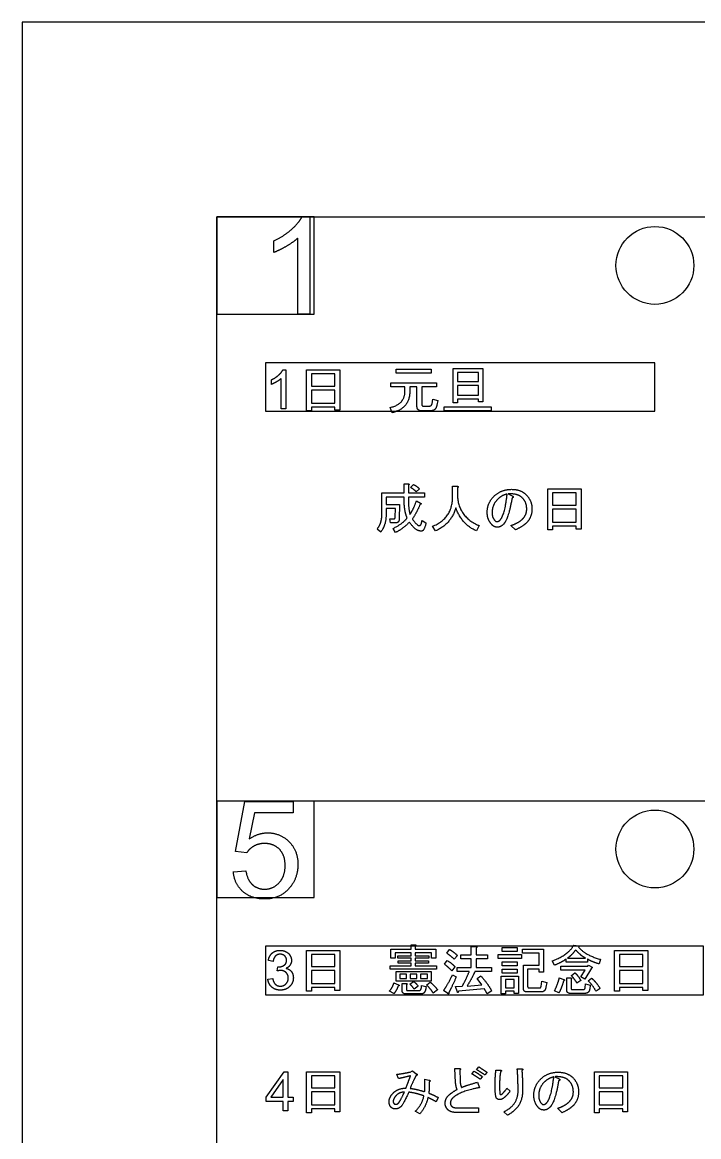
# Model space of a CAD drawing. Header units: millimetres. Extents: x -150 to 160, y -25 to 200.
# Drawn here: x -150 to -80.5, y 85.4 to 200 of the extents above; entities that cross this region are included whole.
import ezdxf

# ---------------------------------------------------------------- set-up
doc = ezdxf.new("R2010")
doc.units = ezdxf.units.MM
doc.layers.get('0').update_dxf_attribs({"linetype": 'CONTINUOUS'})

msp = doc.modelspace()

# ---------------------------------------------------------------- linework, layer by layer
for p, q in [((-121.25, 180.04), (-120.46, 180.04)), ((-120.46, 180.04), (-120.46, 170)), ((-121.68, 170), (-121.68, 177.82)), ((-124.14, 176.34), (-124.14, 177.53)), ((-120.46, 170), (-121.68, 170)), ((-123.23, 164.25), (-122.92, 164.25)), ((-122.92, 164.25), (-122.92, 160.24)), ((-120.8, 160.04), (-120.8, 164.25)), ((-120.8, 164.25), (-117.37, 164.25)), ((-117.37, 164.25), (-117.37, 160.13)), ((-111.57, 163.92), (-111.57, 164.34)), ((-111.57, 164.34), (-107.99, 164.34)), ((-107.99, 163.92), (-111.57, 163.92)), ((-107.99, 164.34), (-107.99, 163.92)), ((-105.74, 160.89), (-105.74, 164.4)), ((-105.74, 164.4), (-102.68, 164.4)), ((-105.3, 163.99), (-105.3, 163.05)), ((-103.12, 163.99), (-105.3, 163.99)), ((-103.12, 163.05), (-103.12, 163.99)), ((-102.68, 164.4), (-102.68, 160.96)), ((-124.39, 162.77), (-124.39, 163.25)), ((-123.41, 160.24), (-123.41, 163.36)), ((-117.88, 163.84), (-120.3, 163.84)), ((-120.3, 163.84), (-120.3, 162.59)), ((-117.88, 162.59), (-117.88, 163.84)), ((-112.14, 162.53), (-112.14, 162.94)), ((-112.14, 162.94), (-107.44, 162.94)), ((-107.44, 162.94), (-107.44, 162.53)), ((-105.3, 163.05), (-103.12, 163.05)), ((-120.3, 162.59), (-117.88, 162.59)), ((-117.88, 162.18), (-120.3, 162.18)), ((-120.3, 162.18), (-120.3, 160.85)), ((-117.88, 160.85), (-117.88, 162.18)), ((-110.69, 162.53), (-112.14, 162.53)), ((-110.69, 162), (-110.69, 162.53)), ((-109.45, 162.53), (-110.19, 162.53)), ((-110.19, 162.53), (-110.19, 162.03)), ((-109.45, 160.56), (-109.45, 162.53)), ((-107.44, 162.53), (-108.95, 162.53)), ((-108.95, 162.53), (-108.95, 160.72)), ((-103.12, 162.64), (-105.3, 162.64)), ((-105.3, 162.64), (-105.3, 161.65)), ((-105.3, 161.65), (-103.12, 161.65)), ((-103.12, 161.65), (-103.12, 162.64)), ((-120.3, 160.85), (-117.88, 160.85)), ((-117.88, 160.43), (-120.3, 160.43)), ((-120.3, 160.43), (-120.3, 160.04)), ((-117.88, 160.13), (-117.88, 160.43)), ((-108.8, 160.54), (-108.21, 160.54)), ((-107.9, 160.76), (-107.81, 161.26)), ((-107.81, 161.26), (-107.31, 161.11)), ((-107.31, 161.11), (-107.4, 160.65)), ((-106.66, 160.04), (-106.66, 160.45)), ((-106.66, 160.45), (-101.81, 160.45)), ((-105.3, 160.89), (-105.74, 160.89)), ((-103.12, 161.24), (-105.3, 161.24)), ((-105.3, 161.24), (-105.3, 160.89)), ((-103.12, 160.96), (-103.12, 161.24)), ((-102.68, 160.96), (-103.12, 160.96)), ((-101.81, 160.45), (-101.81, 160.04)), ((-122.92, 160.24), (-123.41, 160.24)), ((-120.3, 160.04), (-120.8, 160.04)), ((-117.37, 160.13), (-117.88, 160.13)), ((-111.98, 159.86), (-112.2, 160.39)), ((-108.01, 160.06), (-109.04, 160.06)), ((-101.81, 160.04), (-106.66, 160.04)), ((-110.77, 151.61), (-110.77, 152.55)), ((-110.77, 152.55), (-110.35, 152.55)), ((-110.33, 152.42), (-110.33, 151.61)), ((-110.11, 152.18), (-109.81, 152.48)), ((-113.06, 149.32), (-113.06, 151.61)), ((-113.06, 151.61), (-110.77, 151.61)), ((-110.33, 151.61), (-108.67, 151.61)), ((-109.2, 152.04), (-109.52, 151.72)), ((-108.67, 151.61), (-108.67, 151.19)), ((-105.79, 152.31), (-105.31, 152.31)), ((-105.79, 151.17), (-105.79, 152.31)), ((-105.29, 152.13), (-105.29, 151.24)), ((-100.07, 151.52), (-99.68, 151.32)), ((-96.01, 147.81), (-96.01, 152.02)), ((-96.01, 152.02), (-92.59, 152.02)), ((-93.09, 151.61), (-95.51, 151.61)), ((-95.51, 151.61), (-95.51, 150.36)), ((-93.09, 150.36), (-93.09, 151.61)), ((-92.59, 152.02), (-92.59, 147.9)), ((-110.77, 151.19), (-112.62, 151.19)), ((-112.62, 151.19), (-112.62, 150.43)), ((-112.62, 150.43), (-111.23, 150.43)), ((-111.23, 150.43), (-111.27, 148.94)), ((-110.77, 151), (-110.77, 151.19)), ((-108.67, 151.19), (-110.33, 151.19)), ((-110.33, 151.19), (-110.33, 151)), ((-109.5, 150.8), (-109.09, 150.56)), ((-95.51, 150.36), (-93.09, 150.36)), ((-111.64, 150.01), (-112.62, 150.01)), ((-112.62, 150.01), (-112.62, 149.38)), ((-111.68, 149.12), (-111.64, 150.01)), ((-93.09, 149.95), (-95.51, 149.95)), ((-95.51, 149.95), (-95.51, 148.62)), ((-93.09, 148.62), (-93.09, 149.95)), ((-113.17, 147.59), (-113.54, 147.9)), ((-112.17, 148.53), (-112.23, 148.94)), ((-112.23, 148.94), (-111.86, 148.94)), ((-111.6, 148.53), (-112.17, 148.53)), ((-111.64, 147.55), (-111.9, 147.96)), ((-108.93, 148.77), (-108.52, 148.55)), ((-107.54, 147.7), (-107.86, 148.18)), ((-103.06, 148.25), (-103.32, 147.7)), ((-99.33, 147.81), (-99.79, 148.27)), ((-95.51, 148.62), (-93.09, 148.62)), ((-93.09, 148.2), (-95.51, 148.2)), ((-95.51, 148.2), (-95.51, 147.81)), ((-93.09, 147.9), (-93.09, 148.2)), ((-92.59, 147.9), (-93.09, 147.9)), ((-95.51, 147.81), (-96.01, 147.81)), ((67.76, 119.92), (-130, 119.92)), ((-128.1, 114.76), (-127.13, 119.89)), ((-127.13, 119.89), (-122.16, 119.89)), ((-122.16, 119.89), (-122.16, 118.72)), ((-126.15, 118.72), (-126.68, 116.03)), ((-122.16, 118.72), (-126.15, 118.72)), ((-126.94, 114.61), (-128.1, 114.76)), ((-128.32, 112.65), (-127.03, 112.76)), ((-120.8, 100.37), (-120.8, 104.58)), ((-120.8, 104.58), (-117.37, 104.58)), ((-117.37, 104.58), (-117.37, 100.45)), ((-112.14, 103.77), (-112.14, 104.69)), ((-112.14, 104.69), (-110.06, 104.69)), ((-110.06, 104.34), (-111.7, 104.34)), ((-111.7, 104.34), (-111.7, 103.77)), ((-110.06, 104.69), (-110.06, 105.15)), ((-110.06, 105.15), (-109.65, 105.15)), ((-110.06, 104.03), (-110.06, 104.34)), ((-109.62, 105.02), (-109.62, 104.69)), ((-109.62, 104.69), (-107.51, 104.69)), ((-107.94, 104.34), (-109.62, 104.34)), ((-109.62, 104.34), (-109.62, 104.03)), ((-107.94, 103.77), (-107.94, 104.34)), ((-107.51, 104.69), (-107.51, 103.77)), ((-106.39, 104.3), (-106.09, 104.67)), ((-103.88, 104.12), (-103.88, 104.99)), ((-103.88, 104.99), (-103.4, 104.99)), ((-103.38, 104.82), (-103.38, 104.12)), ((-100.7, 104.45), (-100.7, 104.86)), ((-100.7, 104.86), (-99.15, 104.86)), ((-99.15, 104.45), (-100.7, 104.45)), ((-99.15, 104.86), (-99.15, 104.45)), ((-98.62, 104.3), (-98.62, 104.71)), ((-98.62, 104.71), (-96.46, 104.71)), ((-96.9, 104.3), (-98.62, 104.3)), ((-96.9, 103.07), (-96.9, 104.3)), ((-96.46, 104.71), (-96.46, 102.33)), ((-93.34, 105.12), (-92.82, 105.04)), ((-89.15, 100.37), (-89.15, 104.58)), ((-89.15, 104.58), (-85.72, 104.58)), ((-85.72, 104.58), (-85.72, 100.45)), ((-124.23, 103.45), (-124.72, 103.54)), ((-117.88, 104.16), (-120.3, 104.16)), ((-120.3, 104.16), (-120.3, 102.92)), ((-117.88, 102.92), (-117.88, 104.16)), ((-111.7, 103.77), (-112.14, 103.77)), ((-111.41, 103.77), (-111.41, 104.03)), ((-111.41, 104.03), (-110.06, 104.03)), ((-110.06, 103.77), (-111.41, 103.77)), ((-111.37, 103.25), (-111.37, 103.51)), ((-111.37, 103.51), (-110.06, 103.51)), ((-110.06, 103.25), (-111.37, 103.25)), ((-110.06, 103.51), (-110.06, 103.77)), ((-110.06, 102.99), (-110.06, 103.25)), ((-109.62, 104.03), (-108.23, 104.03)), ((-108.23, 103.77), (-109.62, 103.77)), ((-109.62, 103.77), (-109.62, 103.51)), ((-109.62, 103.51), (-108.27, 103.51)), ((-108.27, 103.25), (-109.62, 103.25)), ((-109.62, 103.25), (-109.62, 102.99)), ((-108.27, 103.51), (-108.27, 103.25)), ((-108.23, 104.03), (-108.23, 103.77)), ((-107.51, 103.77), (-107.94, 103.77)), ((-106.63, 103.16), (-106.33, 103.53)), ((-105.3, 104.06), (-105.63, 103.68)), ((-104.95, 103.71), (-104.95, 104.12)), ((-104.95, 104.12), (-103.88, 104.12)), ((-103.88, 103.71), (-104.95, 103.71)), ((-103.88, 102.81), (-103.88, 103.71)), ((-103.38, 104.12), (-102.2, 104.12)), ((-102.2, 103.71), (-103.38, 103.71)), ((-103.38, 103.71), (-103.38, 102.81)), ((-102.2, 104.12), (-102.2, 103.71)), ((-101.09, 104.14), (-98.71, 104.14)), ((-101.09, 103.73), (-101.09, 104.14)), ((-98.71, 103.73), (-101.09, 103.73)), ((-100.7, 102.99), (-100.7, 103.4)), ((-100.7, 103.4), (-99.15, 103.4)), ((-99.15, 103.4), (-99.15, 102.99)), ((-98.71, 104.14), (-98.71, 103.73)), ((-95.33, 103.05), (-95.55, 103.49)), ((-94.13, 103.38), (-94.13, 103.68)), ((-91.94, 103.38), (-94.13, 103.38)), ((-93.97, 103.79), (-92.14, 103.79)), ((-91.94, 103.68), (-91.94, 103.38)), ((-90.59, 103.66), (-90.72, 103.18)), ((-86.23, 104.16), (-88.65, 104.16)), ((-88.65, 104.16), (-88.65, 102.92)), ((-86.23, 102.92), (-86.23, 104.16)), ((-123.8, 102.46), (-123.74, 102.89)), ((-120.3, 102.92), (-117.88, 102.92)), ((-117.88, 102.51), (-120.3, 102.51)), ((-120.3, 102.51), (-120.3, 101.17)), ((-117.88, 101.17), (-117.88, 102.51)), ((-112.2, 102.64), (-112.2, 102.99)), ((-112.2, 102.99), (-110.06, 102.99)), ((-107.44, 102.64), (-112.2, 102.64)), ((-111.59, 101.41), (-111.59, 102.4)), ((-111.59, 102.4), (-107.99, 102.4)), ((-110.52, 102.13), (-111.22, 102.13)), ((-111.22, 102.13), (-111.22, 101.68)), ((-110.52, 101.68), (-110.52, 102.13)), ((-110.15, 102.13), (-110.15, 101.68)), ((-109.45, 102.13), (-110.15, 102.13)), ((-109.62, 102.99), (-107.44, 102.99)), ((-109.45, 101.68), (-109.45, 102.13)), ((-108.36, 102.13), (-109.08, 102.13)), ((-109.08, 102.13), (-109.08, 101.68)), ((-108.36, 101.68), (-108.36, 102.13)), ((-107.99, 102.4), (-107.99, 101.41)), ((-107.44, 102.99), (-107.44, 102.64)), ((-105.54, 102.88), (-105.87, 102.48)), ((-105.8, 102.07), (-105.41, 101.85)), ((-105.32, 102.4), (-105.32, 102.81)), ((-105.32, 102.81), (-103.88, 102.81)), ((-104.08, 102.4), (-105.32, 102.4)), ((-101.79, 102.4), (-103.49, 102.4)), ((-103.38, 102.81), (-101.79, 102.81)), ((-101.79, 102.81), (-101.79, 102.4)), ((-99.15, 102.99), (-100.7, 102.99)), ((-100.7, 102.24), (-100.7, 102.66)), ((-100.7, 102.66), (-99.15, 102.66)), ((-99.15, 102.24), (-100.7, 102.24)), ((-99.15, 102.66), (-99.15, 102.24)), ((-98.51, 100.67), (-98.51, 103.07)), ((-98.51, 103.07), (-96.9, 103.07)), ((-96.9, 102.66), (-98.08, 102.66)), ((-98.08, 102.66), (-98.08, 100.89)), ((-96.9, 102.33), (-96.9, 102.66)), ((-96.46, 102.33), (-96.9, 102.33)), ((-94.67, 102.96), (-91.9, 102.96)), ((-94.67, 102.55), (-94.67, 102.96)), ((-92.16, 102.55), (-94.67, 102.55)), ((-93.58, 101.98), (-93.21, 102.27)), ((-92.6, 101.87), (-92.16, 102.55)), ((-91.53, 102.75), (-92.21, 101.63)), ((-91.9, 102.96), (-91.83, 103.07)), ((-91.83, 103.07), (-91.46, 102.85)), ((-88.65, 102.92), (-86.23, 102.92)), ((-86.23, 102.51), (-88.65, 102.51)), ((-88.65, 102.51), (-88.65, 101.17)), ((-86.23, 101.17), (-86.23, 102.51)), ((-124.77, 101.62), (-124.27, 101.68)), ((-120.3, 101.17), (-117.88, 101.17)), ((-111.81, 101.24), (-111.35, 101.04)), ((-107.99, 101.41), (-111.59, 101.41)), ((-111.22, 101.68), (-110.52, 101.68)), ((-110.98, 100.48), (-110.98, 101.17)), ((-110.98, 101.17), (-110.56, 101.17)), ((-110.54, 101.04), (-110.54, 100.58)), ((-110.19, 101.11), (-109.82, 101.39)), ((-110.15, 101.68), (-109.45, 101.68)), ((-109.34, 100.91), (-109.73, 100.58)), ((-109.08, 101.68), (-108.36, 101.68)), ((-108.99, 100.96), (-108.51, 100.85)), ((-108.45, 101.02), (-108.08, 101.3)), ((-105.48, 100.87), (-104.8, 100.89)), ((-105.3, 100.28), (-105.48, 100.87)), ((-104.3, 100.91), (-102.77, 101.04)), ((-103.27, 101.68), (-102.9, 101.96)), ((-102.77, 101.04), (-103.27, 101.68)), ((-100.78, 101.92), (-99.02, 101.92)), ((-100.78, 100.1), (-100.78, 101.92)), ((-100.35, 101.57), (-100.35, 100.74)), ((-99.45, 101.57), (-100.35, 101.57)), ((-99.45, 100.74), (-99.45, 101.57)), ((-99.02, 101.92), (-99.02, 100.15)), ((-96.7, 100.87), (-96.62, 101.41)), ((-96.62, 101.41), (-96.11, 101.26)), ((-96.11, 101.26), (-96.2, 100.78)), ((-94.83, 101.74), (-94.37, 101.59)), ((-94.06, 100.52), (-94.06, 101.74)), ((-94.06, 101.74), (-93.65, 101.74)), ((-93.62, 101.61), (-93.62, 100.69)), ((-92.6, 101.48), (-93.01, 101.2)), ((-92.21, 101.63), (-92.6, 101.87)), ((-92.16, 100.74), (-92.12, 101.13)), ((-92.12, 101.13), (-91.64, 101)), ((-91.86, 101.44), (-91.51, 101.72)), ((-91.64, 101), (-91.7, 100.58)), ((-88.65, 101.17), (-86.23, 101.17)), ((-120.3, 100.37), (-120.8, 100.37)), ((-117.88, 100.76), (-120.3, 100.76)), ((-120.3, 100.76), (-120.3, 100.37)), ((-117.88, 100.45), (-117.88, 100.76)), ((-117.37, 100.45), (-117.88, 100.45)), ((-111.81, 100.13), (-112.27, 100.39)), ((-109.01, 100.1), (-110.59, 100.1)), ((-110.43, 100.45), (-109.23, 100.45)), ((-107.33, 100.52), (-107.77, 100.17)), ((-106.29, 100.13), (-106.72, 100.45)), ((-102.53, 100.63), (-105.19, 100.37)), ((-101.77, 100.41), (-102.23, 100.1)), ((-100.35, 100.1), (-100.78, 100.1)), ((-100.35, 100.74), (-99.45, 100.74)), ((-99.45, 100.39), (-100.35, 100.39)), ((-100.35, 100.39), (-100.35, 100.1)), ((-99.45, 100.15), (-99.45, 100.39)), ((-99.02, 100.15), (-99.45, 100.15)), ((-96.7, 100.3), (-98.12, 100.3)), ((-97.92, 100.72), (-96.86, 100.72)), ((-94.87, 100.21), (-95.31, 100.43)), ((-92.21, 100.15), (-93.67, 100.15)), ((-93.52, 100.56), (-92.36, 100.56)), ((-90.63, 100.65), (-91.05, 100.37)), ((-88.65, 100.37), (-89.15, 100.37)), ((-86.23, 100.76), (-88.65, 100.76)), ((-88.65, 100.76), (-88.65, 100.37)), ((-86.23, 100.45), (-86.23, 100.76)), ((-85.72, 100.45), (-86.23, 100.45)), ((-124.93, 89.48), (-123.1, 92.08)), ((-123.1, 92.08), (-122.7, 92.08)), ((-122.7, 92.08), (-122.7, 89.48)), ((-120.8, 87.88), (-120.8, 92.09)), ((-120.8, 92.09), (-117.37, 92.09)), ((-117.88, 91.68), (-120.3, 91.68)), ((-120.3, 91.68), (-120.3, 90.43)), ((-117.88, 90.43), (-117.88, 91.68)), ((-117.37, 92.09), (-117.37, 87.97)), ((-111.33, 91.39), (-111.52, 91.83)), ((-110.15, 92.07), (-109.89, 92.18)), ((-109.89, 92.18), (-109.52, 91.9)), ((-105.48, 91), (-105.56, 92.44)), ((-105.56, 92.44), (-105.11, 92.44)), ((-105.06, 92.27), (-105.02, 91.22)), ((-103.8, 91.88), (-103.58, 92.16)), ((-103.32, 92.31), (-103.1, 92.6)), ((-102.25, 92.05), (-102.47, 91.77)), ((-101.33, 92.27), (-100.85, 92.27)), ((-99.15, 92.4), (-98.71, 92.4)), ((-91.22, 87.88), (-91.22, 92.09)), ((-91.22, 92.09), (-87.8, 92.09)), ((-88.3, 91.68), (-90.72, 91.68)), ((-90.72, 91.68), (-90.72, 90.43)), ((-88.3, 90.43), (-88.3, 91.68)), ((-87.8, 92.09), (-87.8, 87.97)), ((-123.19, 91.29), (-124.45, 89.48)), ((-123.19, 89.48), (-123.19, 91.29)), ((-108.64, 91.33), (-108.23, 91.24)), ((-103.23, 91.02), (-103.01, 90.46)), ((-102.73, 91.61), (-102.95, 91.33)), ((-95.28, 91.59), (-94.89, 91.39)), ((-124.93, 89.03), (-124.93, 89.48)), ((-124.45, 89.48), (-123.19, 89.48)), ((-122.7, 89.48), (-122.16, 89.48)), ((-122.16, 89.48), (-122.16, 89.03)), ((-120.3, 90.43), (-117.88, 90.43)), ((-117.88, 90.02), (-120.3, 90.02)), ((-120.3, 90.02), (-120.3, 88.69)), ((-117.88, 88.69), (-117.88, 90.02)), ((-107.27, 89.45), (-107.49, 89.02)), ((-100.2, 90.41), (-99.87, 90.09)), ((-90.72, 90.43), (-88.3, 90.43)), ((-88.3, 90.02), (-90.72, 90.02)), ((-90.72, 90.02), (-90.72, 88.69)), ((-88.3, 88.69), (-88.3, 90.02)), ((-123.19, 89.03), (-124.93, 89.03)), ((-123.19, 88.08), (-123.19, 89.03)), ((-122.16, 89.03), (-122.7, 89.03)), ((-122.7, 89.03), (-122.7, 88.08)), ((-120.3, 88.69), (-117.88, 88.69)), ((-117.88, 88.27), (-120.3, 88.27)), ((-120.3, 88.27), (-120.3, 87.88)), ((-117.88, 87.97), (-117.88, 88.27)), ((-105.24, 88.38), (-103.14, 88.38)), ((-103.14, 88.38), (-103.14, 87.9)), ((-94.54, 87.88), (-95, 88.34)), ((-90.72, 88.69), (-88.3, 88.69)), ((-88.3, 88.27), (-90.72, 88.27)), ((-90.72, 88.27), (-90.72, 87.88)), ((-88.3, 87.97), (-88.3, 88.27)), ((-122.7, 88.08), (-123.19, 88.08)), ((-120.3, 87.88), (-120.8, 87.88)), ((-117.37, 87.97), (-117.88, 87.97)), ((-109.17, 87.77), (-109.62, 88.03)), ((-103.14, 87.9), (-105.26, 87.9)), ((-100.15, 87.62), (-100.52, 87.99)), ((-90.72, 87.88), (-91.22, 87.88)), ((-87.8, 87.97), (-88.3, 87.97))]:
    msp.add_line(p, q)
for points in [[(90, 200), (-150, 200), (-150, -20), (90, -20)], [(-130, 170), (-120, 170), (-120, 180), (-130, 180)], [(70, 0), (-130, 0), (-130, 180), (70, 180)], [(-125, 160), (-85, 160), (-85, 165), (-125, 165)], [(-130, 110), (-120, 110), (-120, 119.92), (-130, 119.92)], [(-125, 100), (-80, 100), (-80, 105), (-125, 105)]]:
    msp.add_lwpolyline(points, close=True)
for centre in [(-85, 175), (-85, 115)]:
    msp.add_circle(centre, 4)
for points in [[(-122.34, 178.7), (-121.57, 179.39), (-121.25, 180.04)], [(-124.14, 177.53), (-123.11, 178.02), (-122.34, 178.7)], [(-121.68, 177.82), (-122.13, 177.4), (-122.85, 176.98)], [(-122.85, 176.98), (-123.57, 176.56), (-124.14, 176.34)], [(-123.67, 163.72), (-123.36, 163.99), (-123.23, 164.25)], [(-124.39, 163.25), (-123.98, 163.44), (-123.67, 163.72)], [(-123.87, 163.03), (-124.16, 162.86), (-124.39, 162.77)], [(-123.41, 163.36), (-123.59, 163.2), (-123.87, 163.03)], [(-112.2, 160.39), (-110.69, 160.76), (-110.69, 162)], [(-110.19, 162.03), (-110.19, 160.32), (-111.98, 159.86)], [(-109.04, 160.06), (-109.45, 160.06), (-109.45, 160.56)], [(-108.95, 160.72), (-108.95, 160.54), (-108.8, 160.54)], [(-108.21, 160.54), (-107.94, 160.54), (-107.9, 160.76)], [(-107.4, 160.65), (-107.51, 160.06), (-108.01, 160.06)], [(-110.35, 152.55), (-110.18, 152.52), (-110.33, 152.42)], [(-109.81, 152.48), (-109.46, 152.31), (-109.2, 152.04)], [(-109.52, 151.72), (-109.74, 151.96), (-110.11, 152.18)], [(-105.31, 152.31), (-105.09, 152.26), (-105.29, 152.13)], [(-101.56, 151.24), (-100.81, 151.98), (-99.74, 151.98)], [(-100.18, 151.5), (-100.75, 151.37), (-101.16, 150.95)], [(-100.92, 148.81), (-100.42, 149.32), (-100.18, 151.5)], [(-98.63, 151.11), (-99.09, 151.56), (-100.07, 151.52)], [(-99.74, 151.98), (-98.78, 151.98), (-98.24, 151.43)], [(-99.68, 151.32), (-99.42, 151.21), (-99.68, 151.08)], [(-98.24, 151.43), (-97.63, 150.82), (-97.63, 149.99)], [(-110.46, 149.03), (-110.77, 149.77), (-110.77, 151)], [(-110.33, 151), (-110.33, 149.97), (-110.16, 149.4)], [(-110.16, 149.4), (-109.79, 149.97), (-109.5, 150.8)], [(-109.13, 150.43), (-109.46, 149.62), (-109.92, 148.92)], [(-109.09, 150.56), (-108.93, 150.47), (-109.13, 150.43)], [(-107.86, 148.18), (-105.79, 148.99), (-105.79, 151.17)], [(-105.29, 151.24), (-105.14, 149.14), (-103.06, 148.25)], [(-102.23, 149.6), (-102.23, 150.56), (-101.56, 151.24)], [(-101.16, 150.95), (-101.73, 150.39), (-101.73, 149.56)], [(-99.68, 151.08), (-100.05, 148.9), (-100.57, 148.38)], [(-98.17, 149.95), (-98.17, 150.65), (-98.63, 151.11)], [(-113.54, 147.9), (-113.06, 148.49), (-113.06, 149.32)], [(-112.62, 149.38), (-112.62, 148.29), (-113.17, 147.59)], [(-111.9, 147.96), (-110.88, 148.46), (-110.46, 149.03)], [(-111.86, 148.94), (-111.68, 148.94), (-111.68, 149.12)], [(-105.46, 150.08), (-105.92, 148.44), (-107.54, 147.7)], [(-103.32, 147.7), (-104.83, 148.36), (-105.46, 150.08)], [(-101.71, 148.29), (-102.23, 148.81), (-102.23, 149.6)], [(-101.73, 149.56), (-101.73, 149.05), (-101.4, 148.73)], [(-98.59, 148.94), (-98.17, 149.36), (-98.17, 149.95)], [(-97.63, 149.99), (-97.63, 149.1), (-98.2, 148.53)], [(-110.22, 148.62), (-110.83, 147.94), (-111.64, 147.55)], [(-111.27, 148.94), (-111.29, 148.53), (-111.6, 148.53)], [(-109, 147.68), (-109.61, 147.68), (-110.22, 148.62)], [(-109.92, 148.92), (-109.44, 148.25), (-109.2, 148.25)], [(-109.2, 148.25), (-109, 148.25), (-108.93, 148.77)], [(-108.52, 148.55), (-108.69, 147.68), (-109, 147.68)], [(-101.16, 148.09), (-101.51, 148.09), (-101.71, 148.29)], [(-101.4, 148.73), (-101.34, 148.66), (-101.21, 148.66)], [(-101.21, 148.66), (-101.08, 148.66), (-100.92, 148.81)], [(-100.57, 148.38), (-100.86, 148.09), (-101.16, 148.09)], [(-99.79, 148.27), (-99.02, 148.51), (-98.59, 148.94)], [(-98.2, 148.53), (-98.57, 148.16), (-99.33, 147.81)], [(-126.68, 116.03), (-125.78, 116.66), (-124.8, 116.66)], [(-124.8, 116.66), (-123.49, 116.66), (-122.59, 115.75)], [(-122.59, 115.75), (-121.68, 114.84), (-121.68, 113.42)], [(-126.19, 115.3), (-126.67, 115.04), (-126.94, 114.61)], [(-125.12, 115.57), (-125.72, 115.57), (-126.19, 115.3)], [(-123.58, 114.97), (-124.17, 115.57), (-125.12, 115.57)], [(-122.99, 113.31), (-122.99, 114.36), (-123.58, 114.97)], [(-127.33, 110.62), (-128.19, 111.39), (-128.32, 112.65)], [(-127.03, 112.76), (-126.88, 111.82), (-126.36, 111.34)], [(-123.6, 111.54), (-122.99, 112.2), (-122.99, 113.31)], [(-121.68, 113.42), (-121.68, 112.06), (-122.48, 111.07)], [(-126.36, 111.34), (-125.84, 110.87), (-125.1, 110.87)], [(-125.1, 110.87), (-124.22, 110.87), (-123.6, 111.54)], [(-125.1, 109.86), (-126.47, 109.86), (-127.33, 110.62)], [(-122.48, 111.07), (-123.44, 109.86), (-125.1, 109.86)], [(-124.72, 103.54), (-124.63, 104.04), (-124.31, 104.31)], [(-124.31, 104.31), (-123.99, 104.58), (-123.51, 104.58)], [(-123.51, 104.58), (-123.19, 104.58), (-122.91, 104.44)], [(-122.91, 104.44), (-122.63, 104.3), (-122.49, 104.06)], [(-109.65, 105.15), (-109.47, 105.12), (-109.62, 105.02)], [(-105.63, 103.68), (-106.02, 104.03), (-106.39, 104.3)], [(-106.09, 104.67), (-105.63, 104.38), (-105.3, 104.06)], [(-103.4, 104.99), (-103.19, 104.95), (-103.38, 104.82)], [(-95.55, 103.49), (-93.86, 104.12), (-93.34, 105.12)], [(-93.14, 104.64), (-93.47, 104.14), (-93.97, 103.79)], [(-92.14, 103.79), (-92.73, 104.12), (-93.14, 104.64)], [(-92.82, 105.04), (-92.75, 104.95), (-92.86, 104.93)], [(-92.86, 104.93), (-92.14, 104.06), (-90.59, 103.66)], [(-123.98, 104), (-124.17, 103.82), (-124.23, 103.45)], [(-123.5, 104.18), (-123.79, 104.18), (-123.98, 104)], [(-123.03, 104), (-123.21, 104.18), (-123.5, 104.18)], [(-123.1, 103.05), (-122.85, 103.21), (-122.85, 103.55)], [(-122.85, 103.55), (-122.85, 103.82), (-123.03, 104)], [(-122.49, 104.06), (-122.34, 103.81), (-122.34, 103.54)], [(-122.34, 103.54), (-122.34, 103.28), (-122.48, 103.07)], [(-105.87, 102.48), (-106.2, 102.83), (-106.63, 103.16)], [(-106.33, 103.53), (-105.78, 103.18), (-105.54, 102.88)], [(-94.13, 103.68), (-94.63, 103.31), (-95.33, 103.05)], [(-90.72, 103.18), (-91.38, 103.36), (-91.94, 103.68)], [(-123.45, 102.51), (-123.59, 102.51), (-123.8, 102.46)], [(-123.74, 102.89), (-123.69, 102.88), (-123.66, 102.88)], [(-123.66, 102.88), (-123.35, 102.88), (-123.1, 103.05)], [(-122.89, 102.29), (-123.11, 102.51), (-123.45, 102.51)], [(-122.48, 103.07), (-122.62, 102.85), (-122.89, 102.73)], [(-122.89, 102.73), (-122.54, 102.65), (-122.34, 102.39)], [(-122.67, 101.73), (-122.67, 102.07), (-122.89, 102.29)], [(-122.34, 102.39), (-122.15, 102.13), (-122.15, 101.74)], [(-106.72, 100.45), (-106.31, 100.98), (-105.8, 102.07)], [(-104.8, 100.89), (-104.39, 101.61), (-104.08, 102.4)], [(-103.49, 102.4), (-103.84, 101.63), (-104.3, 100.91)], [(-93.01, 101.2), (-93.28, 101.68), (-93.58, 101.98)], [(-93.21, 102.27), (-92.9, 101.98), (-92.6, 101.48)], [(-91.46, 102.85), (-91.38, 102.77), (-91.53, 102.75)], [(-124.37, 100.81), (-124.72, 101.12), (-124.77, 101.62)], [(-124.27, 101.68), (-124.19, 101.27), (-123.99, 101.08)], [(-123.99, 101.08), (-123.78, 100.9), (-123.49, 100.9)], [(-123.49, 100.9), (-123.14, 100.9), (-122.91, 101.14)], [(-122.53, 100.86), (-122.91, 100.49), (-123.49, 100.49)], [(-122.91, 101.14), (-122.67, 101.38), (-122.67, 101.73)], [(-122.15, 101.74), (-122.15, 101.22), (-122.53, 100.86)], [(-112.27, 100.39), (-111.98, 100.72), (-111.81, 101.24)], [(-111.39, 100.91), (-111.5, 100.52), (-111.81, 100.13)], [(-111.35, 101.04), (-111.2, 100.93), (-111.39, 100.91)], [(-110.56, 101.17), (-110.39, 101.15), (-110.54, 101.04)], [(-109.73, 100.58), (-109.91, 100.87), (-110.19, 101.11)], [(-109.82, 101.39), (-109.54, 101.22), (-109.34, 100.91)], [(-109.23, 100.45), (-108.97, 100.45), (-108.99, 100.96)], [(-108.51, 100.85), (-108.56, 100.1), (-109.01, 100.1)], [(-107.77, 100.17), (-108.1, 100.69), (-108.45, 101.02)], [(-108.08, 101.3), (-107.66, 100.96), (-107.33, 100.52)], [(-105.41, 101.85), (-105.85, 100.85), (-106.18, 100.21)], [(-102.9, 101.96), (-102.16, 101.15), (-101.77, 100.41)], [(-98.08, 100.89), (-98.08, 100.72), (-97.92, 100.72)], [(-96.86, 100.72), (-96.72, 100.72), (-96.7, 100.87)], [(-95.31, 100.43), (-94.96, 101.11), (-94.83, 101.74)], [(-94.39, 101.44), (-94.56, 100.74), (-94.87, 100.21)], [(-94.37, 101.59), (-94.19, 101.52), (-94.39, 101.44)], [(-93.65, 101.74), (-93.47, 101.72), (-93.62, 101.61)], [(-91.05, 100.37), (-91.42, 101.06), (-91.86, 101.44)], [(-91.51, 101.72), (-91.01, 101.3), (-90.63, 100.65)], [(-123.49, 100.49), (-124.02, 100.49), (-124.37, 100.81)], [(-110.59, 100.1), (-110.98, 100.1), (-110.98, 100.48)], [(-110.54, 100.58), (-110.54, 100.45), (-110.43, 100.45)], [(-106.18, 100.21), (-106.15, 100.04), (-106.29, 100.13)], [(-105.19, 100.37), (-105.22, 100.19), (-105.3, 100.28)], [(-102.23, 100.1), (-102.38, 100.41), (-102.53, 100.63)], [(-98.12, 100.3), (-98.51, 100.3), (-98.51, 100.67)], [(-96.2, 100.78), (-96.29, 100.3), (-96.7, 100.3)], [(-93.67, 100.15), (-94.06, 100.15), (-94.06, 100.52)], [(-93.62, 100.69), (-93.62, 100.56), (-93.52, 100.56)], [(-92.36, 100.56), (-92.18, 100.56), (-92.16, 100.74)], [(-91.7, 100.58), (-91.77, 100.15), (-92.21, 100.15)], [(-111.52, 91.83), (-110.8, 91.92), (-110.15, 92.07)], [(-110.11, 91.68), (-110.72, 91.53), (-111.33, 91.39)], [(-110.59, 90.41), (-110.32, 91.09), (-110.11, 91.68)], [(-109.54, 91.7), (-109.82, 91.2), (-110.15, 90.39)], [(-109.52, 91.9), (-109.3, 91.77), (-109.54, 91.7)], [(-105.11, 92.44), (-104.87, 92.4), (-105.06, 92.27)], [(-102.95, 91.33), (-103.34, 91.59), (-103.8, 91.88)], [(-103.58, 92.16), (-103.08, 91.85), (-102.73, 91.61)], [(-102.47, 91.77), (-102.92, 92.07), (-103.32, 92.31)], [(-103.1, 92.6), (-102.62, 92.29), (-102.25, 92.05)], [(-101.42, 90.67), (-101.42, 91.55), (-101.33, 92.27)], [(-100.85, 92.12), (-100.96, 91.59), (-100.96, 90.67)], [(-100.85, 92.27), (-100.68, 92.2), (-100.85, 92.12)], [(-99.06, 90.11), (-99.06, 91.59), (-99.15, 92.4)], [(-98.71, 92.4), (-98.47, 92.38), (-98.67, 92.22)], [(-98.67, 92.22), (-98.6, 91.53), (-98.6, 90.09)], [(-96.77, 91.31), (-96.03, 92.05), (-94.96, 92.05)], [(-94.96, 92.05), (-94, 92.05), (-93.45, 91.5)], [(-108.66, 90.04), (-108.62, 90.57), (-108.64, 91.33)], [(-108.23, 91.24), (-107.99, 91.2), (-108.18, 91.07)], [(-108.18, 91.07), (-108.18, 90.35), (-108.23, 89.89)], [(-105.32, 90.28), (-105.46, 90.61), (-105.48, 91)], [(-105.02, 91.22), (-105, 90.76), (-104.87, 90.48)], [(-104.87, 90.48), (-104.26, 90.74), (-103.23, 91.02)], [(-101.26, 89.36), (-101.42, 89.52), (-101.42, 90.67)], [(-100.96, 90.67), (-100.96, 89.74), (-100.87, 89.74)], [(-97.44, 89.67), (-97.44, 90.63), (-96.77, 91.31)], [(-96.38, 91.02), (-96.94, 90.46), (-96.94, 89.63)], [(-95.39, 91.57), (-95.96, 91.44), (-96.38, 91.02)], [(-96.14, 88.88), (-95.63, 89.39), (-95.39, 91.57)], [(-94.89, 91.15), (-95.26, 88.97), (-95.79, 88.45)], [(-93.84, 91.18), (-94.3, 91.64), (-95.28, 91.59)], [(-94.89, 91.39), (-94.63, 91.29), (-94.89, 91.15)], [(-93.38, 90.02), (-93.38, 90.72), (-93.84, 91.18)], [(-93.45, 91.5), (-92.84, 90.89), (-92.84, 90.06)], [(-112.31, 89.04), (-112.31, 89.5), (-111.87, 89.93)], [(-111.55, 89.69), (-111.89, 89.34), (-111.89, 89.04)], [(-111.87, 89.93), (-111.39, 90.41), (-110.59, 90.41)], [(-110.74, 90), (-111.24, 90), (-111.55, 89.69)], [(-111.26, 88.99), (-111.13, 89.19), (-110.74, 90)], [(-110.28, 90), (-110.87, 88.73), (-111.07, 88.54)], [(-108.73, 89.61), (-109.49, 89.89), (-110.28, 90)], [(-110.15, 90.39), (-109.45, 90.3), (-108.66, 90.04)], [(-109.62, 88.03), (-108.95, 88.67), (-108.73, 89.61)], [(-108.32, 89.45), (-108.53, 88.47), (-109.17, 87.77)], [(-107.49, 89.02), (-107.94, 89.28), (-108.32, 89.45)], [(-108.23, 89.89), (-107.81, 89.74), (-107.27, 89.45)], [(-106.55, 88.84), (-106.55, 89.32), (-106.2, 89.67)], [(-106.2, 89.67), (-105.94, 89.93), (-105.32, 90.28)], [(-105.78, 89.39), (-106.02, 89.15), (-106.02, 88.88)], [(-103.01, 90.46), (-105.08, 90.09), (-105.78, 89.39)], [(-100.54, 89.39), (-100.74, 89.23), (-100.98, 89.23)], [(-100.87, 89.74), (-100.81, 89.74), (-100.7, 89.82)], [(-100.7, 89.82), (-100.54, 89.95), (-100.2, 90.41)], [(-99.87, 90.09), (-100.24, 89.63), (-100.54, 89.39)], [(-100.52, 87.99), (-99.06, 88.69), (-99.06, 90.11)], [(-98.6, 90.09), (-98.6, 88.45), (-100.15, 87.62)], [(-96.92, 88.36), (-97.44, 88.88), (-97.44, 89.67)], [(-96.94, 89.63), (-96.94, 89.12), (-96.62, 88.8)], [(-93.8, 89.02), (-93.38, 89.43), (-93.38, 90.02)], [(-92.84, 90.06), (-92.84, 89.17), (-93.41, 88.6)], [(-112.11, 88.45), (-112.31, 88.64), (-112.31, 89.04)], [(-111.68, 88.27), (-111.94, 88.27), (-112.11, 88.45)], [(-111.89, 89.04), (-111.89, 88.91), (-111.81, 88.82)], [(-111.81, 88.82), (-111.74, 88.75), (-111.61, 88.75)], [(-111.07, 88.54), (-111.33, 88.27), (-111.68, 88.27)], [(-111.61, 88.75), (-111.41, 88.75), (-111.26, 88.99)], [(-106.26, 88.19), (-106.55, 88.47), (-106.55, 88.84)], [(-106.02, 88.88), (-106.02, 88.69), (-105.87, 88.54)], [(-105.87, 88.54), (-105.72, 88.38), (-105.24, 88.38)], [(-100.98, 89.23), (-101.13, 89.23), (-101.26, 89.36)], [(-96.38, 88.16), (-96.72, 88.16), (-96.92, 88.36)], [(-96.62, 88.8), (-96.55, 88.73), (-96.42, 88.73)], [(-96.42, 88.73), (-96.29, 88.73), (-96.14, 88.88)], [(-95.79, 88.45), (-96.07, 88.16), (-96.38, 88.16)], [(-95, 88.34), (-94.24, 88.58), (-93.8, 89.02)], [(-93.41, 88.6), (-93.78, 88.23), (-94.54, 87.88)], [(-105.26, 87.9), (-105.98, 87.9), (-106.26, 88.19)]]:
    msp.add_open_spline(points, degree=2)

doc.saveas('drawing.dxf')
